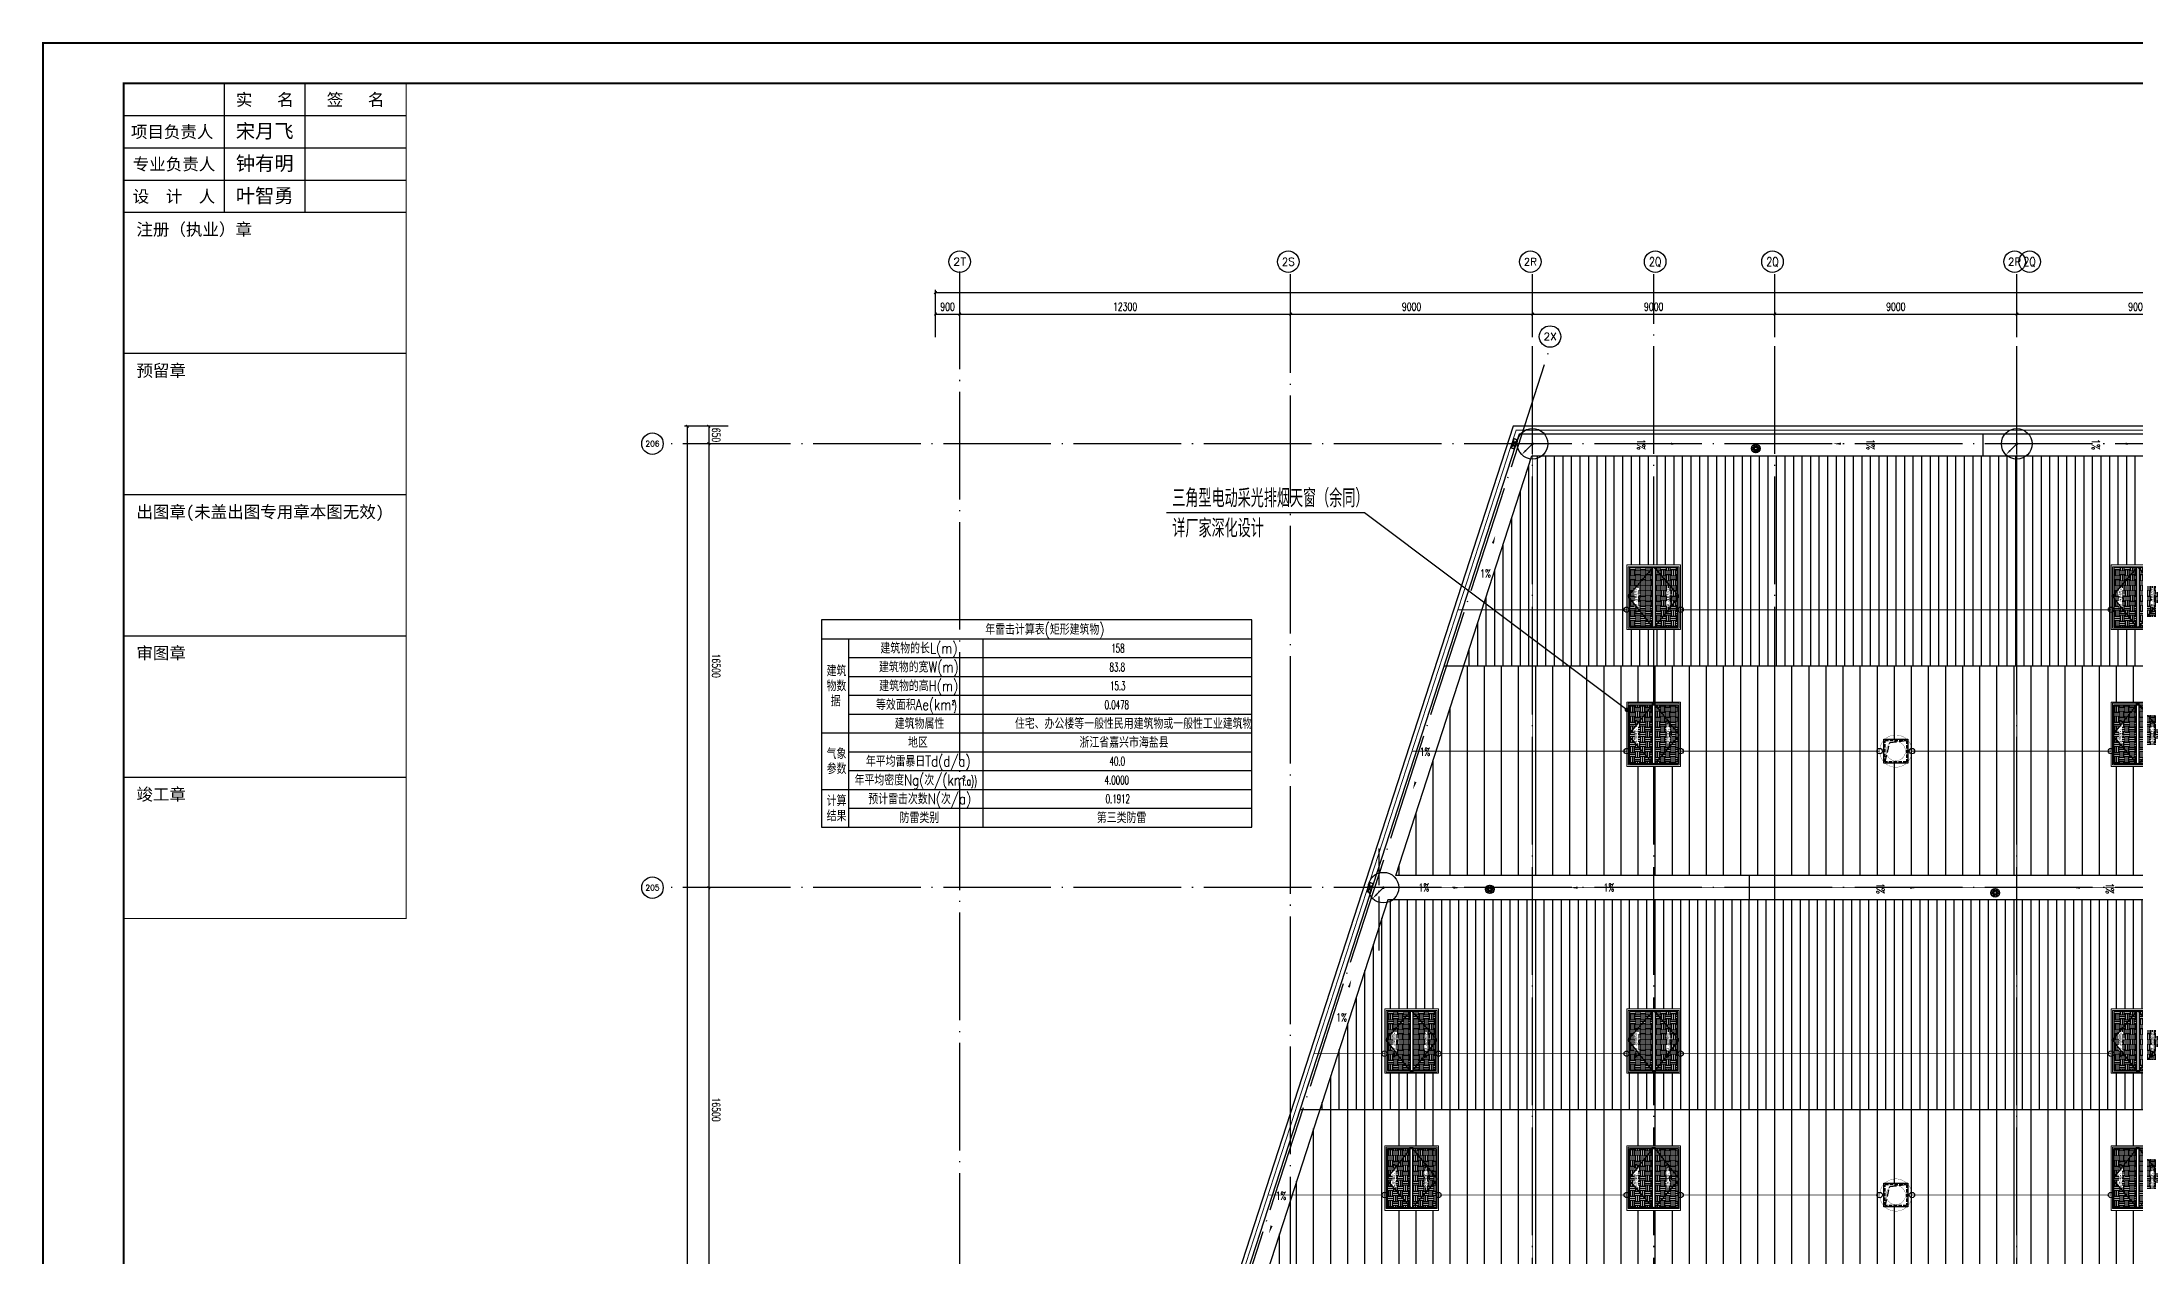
# Model space of a CAD drawing. Extents: x -1396510 to 1250330, y -1892470 to 1623980.
# Drawn here: x -319272 to -241458, y -876546 to -831412 of the extents above; entities that cross this region are included whole.
import ezdxf
from ezdxf.enums import TextEntityAlignment as Align

# ---------------------------------------------------------------- set-up
doc = ezdxf.new("R2010")
doc.units = 0
doc.header["$LTSCALE"] = 1000
doc.header["$MEASUREMENT"] = 0
for name, pattern in [('CENTER2', [1.125, 0.75, -0.125, 0.125, -0.125]), ('DASH', [0.35, 0.25, -0.1]), ('DOTE', [2.42, 2, -0.2, 0.02, -0.2]), ('HIDDEN', [9.525, 6.35, -3.175])]:
    doc.linetypes.add(name, pattern=pattern)
doc.layers.get('Defpoints').update_dxf_attribs({"color": 210})
for name, color, linetype in [('0-cxFrame', 155, 'Continuous'), ('A-AXIS-D', 1, 'Continuous'), ('A-AXIS-DOTE', 14, 'DOTE'), ('A-AXIS-SYMB', 3, 'Continuous'), ('A-DRAIN', 142, 'Continuous'), ('A-HATCH-2', 251, 'Continuous'), ('A-LIN-V', 9, 'Continuous'), ('A-SFCE', 30, 'Continuous'), ('A-WINDOW', 140, 'Continuous'), ('AS-COLN', 6, 'Continuous'), ('AS-结构边线层', 200, 'Continuous'), ('LWIRE', 4, 'Continuous'), ('qianming', 155, 'Continuous'), ('SPACE', 7, 'Continuous'), ('SPACE_HATCH', 8, 'Continuous'), ('TEL_TAB', 7, 'Continuous'), ('WIRE-接地', 4, 'Continuous'), ('WIRE-照明', 1, 'Continuous'), ('WIRE-避雷', 4, 'Continuous'), ('参考线', 8, 'Continuous'), ('外框', 1, 'HIDDEN'), ('暖通', 7, 'Continuous'), ('虹吸溢流', 3, 'Continuous'), ('虹吸雨水斗', 6, 'Continuous'), ('虹吸雨水标注XT', 7, 'Continuous')]:
    doc.layers.add(name, color=color, linetype=linetype)
doc.layers.add('0-cxText', color=131, linetype='Continuous', lineweight=25)
doc.layers.add('成型线', color=3, linetype='Continuous', lineweight=18)
doc.layers.add('A-云线2', color=3, linetype='Continuous', plot=False)
doc.layers.add('A-加建区域', color=47, linetype='Continuous', plot=False)
doc.styles.add('_TCH_AXIS', font='COMPLEX', dxfattribs={"bigfont": 'GBCBIG'})
doc.styles.add('_TCH_DIM', font='SIMPLEX', dxfattribs={"bigfont": 'GBCBIG'})
doc.styles.add('_TCH_DIM_T3', font='SIMPLEX', dxfattribs={"width": 0.705882, "bigfont": 'GBCBIG'})
doc.styles.add('_TCH_SPACE', font='SIMPLEX', dxfattribs={"height": 5, "bigfont": 'GBCBIG'})
doc.styles.add('_TEL_DIM', font='SIMPLEX', dxfattribs={"width": 0.8, "height": 3.5, "bigfont": 'HZTXT'})
doc.styles.add('cx_biaoti', font='')
doc.styles.add('cx_tuming', font='simhei.ttf')
doc.styles.add('cx_tuqian1', font='')
doc.styles.get("Standard").update_dxf_attribs({"font": 'gbenor.shx', "bigfont": 'gbcbig.shx'})
doc.styles.add('图框宋体', font='', dxfattribs={"width": 0.75})
doc.styles.add('黑体', font='simhei.ttf', dxfattribs={"height": 12})
doc.styles.get('cx_biaoti').set_extended_font_data('SimSun')
doc.styles.get('cx_tuqian1').set_extended_font_data('SimSun')
doc.styles.get('图框宋体').set_extended_font_data('SimSun')
doc.dimstyles.new('_TCH_ARCH&&100', dxfattribs={"dimtxt": 297.5, "dimasz": 100, "dimexe": 100, "dimexo": 100, "dimgap": 126.25, "dimtad": 1, "dimdec": 0, "dimzin": 0, "dimdsep": 46, "dimtxsty": '_TCH_DIM_T3', "dimblk": 'ARCHTICK', "dimcen": 0.09, "dimclrt": 7, "dimazin": 2, "dimtfac": 1, "dimtdec": 0, "dimtix": 1, "dimtmove": 2, "dimatfit": 3, "dimfxl": 0, "dimtolj": 1, "dimtzin": 0, "dimarcsym": 0})
pattern_1 = [(90, (-214845.8, -722570), (-635, 0), [])]
pattern_2 = [(0, (0, 0), (187.5, 187.5), [187.5, -187.5]), (0, (0, 70.31), (187.5, 187.5), [187.5, -187.5]), (0, (0, 140.62), (187.5, 187.5), [187.5, -187.5]), (90, (23.44, 164.06), (-187.5, 187.5), [187.5, -187.5]), (90, (93.75, 164.06), (-187.5, 187.5), [187.5, -187.5]), (90, (164.06, 164.06), (-187.5, 187.5), [187.5, -187.5])]

# ---------------------------------------------------------------- blocks, each defined once
blk = doc.blocks.new('_ArchTick')
at = {"color": 0, "linetype": 'ByBlock', "const_width": 0.4}
blk.add_lwpolyline([(-0.5, -0.5), (0.5, 0.5)], dxfattribs=at)
blk = doc.blocks.new('*D570')
at = {"layer": 'A-AXIS-D', "color": 0, "lineweight": -2, "transparency": 16777216}
for p, q in [((-8606, -16500), (-9428, -16500)), ((-9328, -16500), (-9328, -33000)), ((-8606, -33000), (-9428, -33000))]:
    blk.add_line(p, q, dxfattribs=at)
at = {"layer": 'Defpoints', "color": 0, "transparency": 16777216}
for p in [(-8506, -16500), (-9328, -33000), (-8506, -33000)]:
    blk.add_point(p, dxfattribs=at)
at = {"layer": 'A-AXIS-D', "color": 0, "lineweight": -2, "transparency": 16777216, "xscale": 100, "yscale": 100, "zscale": 100}
for p, rotation in [((-9328, -16500), 90), ((-9328, -33000), 270)]:
    blk.add_blockref('_ArchTick', p, dxfattribs=dict(at, rotation=rotation))
at = {"layer": 'A-AXIS-D', "color": 7, "transparency": 16777216, "insert": (-9053, -24750), "char_height": 297.5, "attachment_point": 5, "rotation": 270, "style": '_TCH_DIM_T3'}
blk.add_mtext('\\A1;16500', dxfattribs=at)
blk = doc.blocks.new('*D571')
at = {"layer": 'A-AXIS-D', "color": 0, "lineweight": -2, "transparency": 16777216}
for p, q in [((-8606, 0), (-9428, 0)), ((-9328, 0), (-9328, -16500)), ((-8606, -16500), (-9428, -16500))]:
    blk.add_line(p, q, dxfattribs=at)
at = {"layer": 'Defpoints', "color": 0, "transparency": 16777216}
for p in [(-8506, 0), (-9328, -16500), (-8506, -16500)]:
    blk.add_point(p, dxfattribs=at)
at = {"layer": 'A-AXIS-D', "color": 0, "lineweight": -2, "transparency": 16777216, "xscale": 100, "yscale": 100, "zscale": 100}
for p, rotation in [((-9328, 0), 90), ((-9328, -16500), 270)]:
    blk.add_blockref('_ArchTick', p, dxfattribs=dict(at, rotation=rotation))
at = {"layer": 'A-AXIS-D', "color": 7, "transparency": 16777216, "insert": (-9053, -8250), "char_height": 297.5, "attachment_point": 5, "rotation": 270, "style": '_TCH_DIM_T3'}
blk.add_mtext('\\A1;16500', dxfattribs=at)
blk = doc.blocks.new('*D572')
at = {"layer": 'A-AXIS-D', "color": 0, "lineweight": -2, "transparency": 16777216}
for p, q in [((-8606, 650), (-9428, 650)), ((-8606, 0), (-9428, 0)), ((-9328, 650), (-9328, 0))]:
    blk.add_line(p, q, dxfattribs=at)
at = {"layer": 'Defpoints', "color": 0, "transparency": 16777216}
for p in [(-9328, 0), (-8506, 650), (-8506, 0)]:
    blk.add_point(p, dxfattribs=at)
at = {"layer": 'A-AXIS-D', "color": 0, "lineweight": -2, "transparency": 16777216, "xscale": 100, "yscale": 100, "zscale": 100}
for p, rotation in [((-9328, 650), 90), ((-9328, 0), 270)]:
    blk.add_blockref('_ArchTick', p, dxfattribs=dict(at, rotation=rotation))
at = {"layer": 'A-AXIS-D', "color": 7, "transparency": 16777216, "insert": (-9053, 325), "char_height": 297.5, "attachment_point": 5, "rotation": 270, "style": '_TCH_DIM_T3'}
blk.add_mtext('\\A1;650', dxfattribs=at)
blk = doc.blocks.new('溢流口')
at = {"layer": '虹吸雨水标注XT'}
for p, q in [((-250, 98), (250, -98)), ((250, 98), (-250, -98)), ((250, -98), (250, 98))]:
    blk.add_line(p, q, dxfattribs=at)
blk.add_lwpolyline([(-250, 98), (250, 98), (250, -98), (-250, -98)], close=True, dxfattribs=at)
blk = doc.blocks.new('“奔腾”虹吸雨水斗')
at = {"layer": '虹吸雨水斗', "color": 8, "lineweight": 25}
for p, q in [((946944, 86685), (947028, 86658)), ((947028, 86641), (946944, 86614)), ((947032, 86673), (946946, 86692)), ((946946, 86607), (947032, 86625)), ((946982, 86753), (947040, 86688)), ((947040, 86611), (946982, 86546)), ((947052, 86699), (946987, 86758)), ((946987, 86541), (947052, 86600)), ((947048, 86793), (947066, 86707)), ((947066, 86592), (947048, 86506)), ((947082, 86711), (947055, 86795)), ((947055, 86504), (947082, 86587)), ((947125, 86795), (947098, 86711)), ((947098, 86587), (947125, 86504)), ((947114, 86707), (947132, 86793)), ((947132, 86506), (947114, 86592)), ((947194, 86758), (947128, 86699)), ((947128, 86600), (947194, 86541)), ((947140, 86688), (947199, 86753)), ((947199, 86546), (947140, 86611)), ((947234, 86692), (947148, 86673)), ((947148, 86625), (947234, 86607)), ((947152, 86658), (947236, 86685)), ((947236, 86614), (947152, 86641))]:
    blk.add_line(p, q, dxfattribs=at)
for radius in [150, 47.6]:
    blk.add_circle((947090, 86649), radius, dxfattribs=at)
for centre, start, end in [((947025, 86649), 291.63817, 68.36747), ((947034, 86682), 261.63817, 38.36747), ((947034, 86617), 321.63817, 98.36747), ((947057, 86706), 231.63817, 8.36747), ((947057, 86593), 351.63817, 128.36747), ((947090, 86715), 201.63817, 338.36747), ((947090, 86584), 21.63817, 158.36747), ((947123, 86706), 171.63817, 308.36747), ((947123, 86593), 51.63817, 188.36747), ((947147, 86682), 141.63817, 278.36747), ((947147, 86617), 81.63817, 218.36747), ((947155, 86649), 111.63817, 248.36747)]:
    blk.add_arc(centre, 8.82, start, end, dxfattribs=at)
blk = doc.blocks.new('w4234233')
at = {"layer": 'A-AXIS-SYMB', "color": 8}
for points in [[(355546, 826830, 0, 0, 0), (355546, 825680, 0, 80, 0), (355546, 825980, 0, 0, 0)], [(355546, 818810, 0, 0, 0), (355546, 819960, 0, 80, 0), (355546, 819660, 0, 0, 0)]]:
    blk.add_lwpolyline(points, format="xyseb", dxfattribs=at)
at = {"layer": 'A-AXIS-SYMB', "color": 7, "style": '_TCH_DIM', "width": 0.705882}
for p in [(355376, 826935), (355376, 818407)]:
    blk.add_text('1%%%', height=297.5, dxfattribs=at).set_placement(p)
blk = doc.blocks.new('44')
blk.add_wipeout([(277496, 745320), (279896, 745320), (279896, 747320), (277496, 747320)]).dxf.layer = '参考线'
at = {"layer": 'SPACE_HATCH'}
h = blk.add_hatch(dxfattribs=at)
h.set_pattern_fill('土壤', color=8, scale=50, style=0)
h.set_pattern_definition(pattern_2)
h.paths.add_polyline_path([(277596, 746370), (279796, 746370), (279796, 747220), (277596, 747220)])
h.paths.add_polyline_path([(278352, 746904), (279057, 746904), (279057, 747034), (278352, 747034)])
h.paths.add_polyline_path([(278591, 746811), (278817, 746811), (278817, 746895), (278591, 746895)])
h = blk.add_hatch(dxfattribs=at)
h.set_pattern_fill('土壤', color=8, scale=50, style=0)
h.set_pattern_definition(pattern_2)
h.paths.add_polyline_path([(277596, 746270), (279796, 746270), (279796, 745420), (277596, 745420)])
h.paths.add_polyline_path([(278352, 745724), (279057, 745724), (279057, 745854), (278352, 745854)])
h.paths.add_polyline_path([(278591, 745631), (278817, 745631), (278817, 745715), (278591, 745715)])
at = {"color": 2}
for p, q in [((277566, 746370), (279851, 746370)), ((277566, 746270), (279851, 746270))]:
    blk.add_line(p, q, dxfattribs=at)
at = {"layer": 'A-SFCE'}
blk.add_lwpolyline([(277596, 747220), (279796, 747220), (279796, 745420), (277596, 745420)], close=True, dxfattribs=at)
at = {"layer": '外框', "color": 8}
for points in [[(279851, 746320), (278658, 747270), (277566, 746320)], [(279851, 746320), (278658, 745370), (277566, 746320)]]:
    blk.add_lwpolyline(points, dxfattribs=at)
at = {"layer": '成型线'}
blk.add_line((279896, 745320), (279896, 747320), dxfattribs=at)
blk.add_lwpolyline([(279896, 745320), (277496, 745320), (277496, 747320), (279896, 747320)], dxfattribs=at)
blk.add_lwpolyline([(279851, 745370), (279851, 747270), (277566, 747270), (277566, 745370)], close=True, dxfattribs=at)
at = {"layer": 'SPACE', "color": 8, "style": '_TCH_SPACE'}
for p in [(278365, 746930), (278365, 745750)]:
    blk.add_text('自然排烟窗，有效面积', height=96.5, dxfattribs=at).set_placement(p)
at = {"layer": 'SPACE', "color": 8, "style": '_TCH_SPACE', "width": 0.705882}
for s, height, p in [('1.87m', 59.5, (278600, 746828)), ('2', 29.8, (278792, 746863)), ('1.87m', 59.5, (278600, 745648)), ('2', 29.8, (278792, 745683))]:
    blk.add_text(s, height=height, dxfattribs=at).set_placement(p)
blk = doc.blocks.new('eeee')
at = {"layer": 'A-LIN-V'}
blk.add_blockref('44', (16550, 81000), dxfattribs=at)
at = {"layer": 'A-LIN-V', "xscale": -0.9999999999999998}
blk.add_blockref('44', (579042, 81000), dxfattribs=at)
blk = doc.blocks.new('fengji')
blk.add_wipeout([(-445, 445), (445, 445), (445, -445), (-445, -445)]).dxf.layer = '参考线'
at = {"layer": 'A-HATCH-2', "color": 8, "const_width": 10}
for points in [[(0, -600, -1), (0, 600, -1)], [(0, -600, 1), (0, 600, 1)]]:
    blk.add_lwpolyline(points, format="xyb", dxfattribs=at)
at = {"layer": 'A-HATCH-2', "color": 8, "linetype": 'DASH', "const_width": 10}
for points in [[(0, -358, -1), (0, 358, -1)], [(0, -358, 1), (0, 358, 1)]]:
    blk.add_lwpolyline(points, format="xyb", dxfattribs=at)
at = {"layer": 'AS-COLN', "ltscale": 0.5}
blk.add_lwpolyline([(-445, 445), (445, 445), (445, -445), (-445, -445)], close=True, dxfattribs=at)
at = {"layer": 'AS-COLN', "linetype": 'DASH', "ltscale": 0.5}
blk.add_lwpolyline([(-395, 395), (395, 395), (395, -395), (-395, -395)], close=True, dxfattribs=at)
at = {"layer": 'AS-结构边线层', "color": 8, "linetype": 'DASH'}
blk.add_lwpolyline([(395, 395), (225, -315), (-395, -395)], dxfattribs=at)
blk = doc.blocks.new('*D5879')
at = {"layer": 'A-AXIS-D', "color": 0, "lineweight": -2, "transparency": 16777216}
for p, q in [((-900, 3960), (-900, 4920)), ((-900, 4820), (0, 4820)), ((0, 3960), (0, 4920))]:
    blk.add_line(p, q, dxfattribs=at)
at = {"layer": 'Defpoints', "color": 0, "transparency": 16777216}
for p in [(0, 4820), (-900, 3860), (0, 3860)]:
    blk.add_point(p, dxfattribs=at)
at = {"layer": 'A-AXIS-D', "color": 0, "lineweight": -2, "transparency": 16777216, "xscale": 100, "yscale": 100, "zscale": 100, "rotation": 180}
blk.add_blockref('_ArchTick', (-900, 4820), dxfattribs=at)
at = {"layer": 'A-AXIS-D', "color": 0, "lineweight": -2, "transparency": 16777216, "xscale": 100, "yscale": 100, "zscale": 100}
blk.add_blockref('_ArchTick', (0, 4820), dxfattribs=at)
at = {"layer": 'A-AXIS-D', "color": 7, "transparency": 16777216, "insert": (-450, 5095), "char_height": 297.5, "attachment_point": 5, "style": '_TCH_DIM_T3'}
blk.add_mtext('\\A1;900', dxfattribs=at)
blk = doc.blocks.new('*D5880')
at = {"layer": 'A-AXIS-D', "color": 0, "lineweight": -2, "transparency": 16777216}
for p, q in [((0, 3960), (0, 4920)), ((0, 4820), (12300, 4820)), ((12300, 3960), (12300, 4920))]:
    blk.add_line(p, q, dxfattribs=at)
at = {"layer": 'Defpoints', "color": 0, "transparency": 16777216}
for p in [(12300, 4820), (0, 3860), (12300, 3860)]:
    blk.add_point(p, dxfattribs=at)
at = {"layer": 'A-AXIS-D', "color": 0, "lineweight": -2, "transparency": 16777216, "xscale": 100, "yscale": 100, "zscale": 100, "rotation": 180}
blk.add_blockref('_ArchTick', (0, 4820), dxfattribs=at)
at = {"layer": 'A-AXIS-D', "color": 0, "lineweight": -2, "transparency": 16777216, "xscale": 100, "yscale": 100, "zscale": 100}
blk.add_blockref('_ArchTick', (12300, 4820), dxfattribs=at)
at = {"layer": 'A-AXIS-D', "color": 7, "transparency": 16777216, "insert": (6150, 5095), "char_height": 297.5, "attachment_point": 5, "style": '_TCH_DIM_T3'}
blk.add_mtext('\\A1;12300', dxfattribs=at)
blk = doc.blocks.new('*D5881')
at = {"layer": 'A-AXIS-D', "color": 0, "lineweight": -2, "transparency": 16777216}
for p, q in [((12300, 3960), (12300, 4920)), ((12300, 4820), (21300, 4820)), ((21300, 3960), (21300, 4920))]:
    blk.add_line(p, q, dxfattribs=at)
at = {"layer": 'Defpoints', "color": 0, "transparency": 16777216}
for p in [(21300, 4820), (12300, 3860), (21300, 3860)]:
    blk.add_point(p, dxfattribs=at)
at = {"layer": 'A-AXIS-D', "color": 0, "lineweight": -2, "transparency": 16777216, "xscale": 100, "yscale": 100, "zscale": 100, "rotation": 180}
blk.add_blockref('_ArchTick', (12300, 4820), dxfattribs=at)
at = {"layer": 'A-AXIS-D', "color": 0, "lineweight": -2, "transparency": 16777216, "xscale": 100, "yscale": 100, "zscale": 100}
blk.add_blockref('_ArchTick', (21300, 4820), dxfattribs=at)
at = {"layer": 'A-AXIS-D', "color": 7, "transparency": 16777216, "insert": (16800, 5095), "char_height": 297.5, "attachment_point": 5, "style": '_TCH_DIM_T3'}
blk.add_mtext('\\A1;9000', dxfattribs=at)
blk = doc.blocks.new('*D5882')
at = {"layer": 'A-AXIS-D', "color": 0, "lineweight": -2, "transparency": 16777216}
for p, q in [((21300, 3960), (21300, 4920)), ((21300, 4820), (30300, 4820)), ((30300, 3960), (30300, 4920))]:
    blk.add_line(p, q, dxfattribs=at)
at = {"layer": 'Defpoints', "color": 0, "transparency": 16777216}
for p in [(30300, 4820), (21300, 3860), (30300, 3860)]:
    blk.add_point(p, dxfattribs=at)
at = {"layer": 'A-AXIS-D', "color": 0, "lineweight": -2, "transparency": 16777216, "xscale": 100, "yscale": 100, "zscale": 100, "rotation": 180}
blk.add_blockref('_ArchTick', (21300, 4820), dxfattribs=at)
at = {"layer": 'A-AXIS-D', "color": 0, "lineweight": -2, "transparency": 16777216, "xscale": 100, "yscale": 100, "zscale": 100}
blk.add_blockref('_ArchTick', (30300, 4820), dxfattribs=at)
at = {"layer": 'A-AXIS-D', "color": 7, "transparency": 16777216, "insert": (25800, 5095), "char_height": 297.5, "attachment_point": 5, "style": '_TCH_DIM_T3'}
blk.add_mtext('\\A1;9000', dxfattribs=at)
blk = doc.blocks.new('*D5883')
at = {"layer": 'A-AXIS-D', "color": 0, "lineweight": -2, "transparency": 16777216}
for p, q in [((30300, 3960), (30300, 4920)), ((30300, 4820), (39300, 4820)), ((39300, 3960), (39300, 4920))]:
    blk.add_line(p, q, dxfattribs=at)
at = {"layer": 'Defpoints', "color": 0, "transparency": 16777216}
for p in [(39300, 4820), (30300, 3860), (39300, 3860)]:
    blk.add_point(p, dxfattribs=at)
at = {"layer": 'A-AXIS-D', "color": 0, "lineweight": -2, "transparency": 16777216, "xscale": 100, "yscale": 100, "zscale": 100, "rotation": 180}
blk.add_blockref('_ArchTick', (30300, 4820), dxfattribs=at)
at = {"layer": 'A-AXIS-D', "color": 0, "lineweight": -2, "transparency": 16777216, "xscale": 100, "yscale": 100, "zscale": 100}
blk.add_blockref('_ArchTick', (39300, 4820), dxfattribs=at)
at = {"layer": 'A-AXIS-D', "color": 7, "transparency": 16777216, "insert": (34800, 5095), "char_height": 297.5, "attachment_point": 5, "style": '_TCH_DIM_T3'}
blk.add_mtext('\\A1;9000', dxfattribs=at)
blk = doc.blocks.new('*D5884')
at = {"layer": 'A-AXIS-D', "color": 0, "lineweight": -2, "transparency": 16777216}
for p, q in [((39300, 3960), (39300, 4920)), ((39300, 4820), (48300, 4820)), ((48300, 3960), (48300, 4920))]:
    blk.add_line(p, q, dxfattribs=at)
at = {"layer": 'Defpoints', "color": 0, "transparency": 16777216}
for p in [(48300, 4820), (39300, 3860), (48300, 3860)]:
    blk.add_point(p, dxfattribs=at)
at = {"layer": 'A-AXIS-D', "color": 0, "lineweight": -2, "transparency": 16777216, "xscale": 100, "yscale": 100, "zscale": 100, "rotation": 180}
blk.add_blockref('_ArchTick', (39300, 4820), dxfattribs=at)
at = {"layer": 'A-AXIS-D', "color": 0, "lineweight": -2, "transparency": 16777216, "xscale": 100, "yscale": 100, "zscale": 100}
blk.add_blockref('_ArchTick', (48300, 4820), dxfattribs=at)
at = {"layer": 'A-AXIS-D', "color": 7, "transparency": 16777216, "insert": (43800, 5095), "char_height": 297.5, "attachment_point": 5, "style": '_TCH_DIM_T3'}
blk.add_mtext('\\A1;9000', dxfattribs=at)
blk = doc.blocks.new('*D5898')
at = {"layer": 'A-AXIS-D', "color": 0, "lineweight": -2, "transparency": 16777216}
for p, q in [((-900, 4060), (-900, 5720)), ((-900, 5620), (157100, 5620)), ((157100, 4060), (157100, 5720))]:
    blk.add_line(p, q, dxfattribs=at)
at = {"layer": 'Defpoints', "color": 0, "transparency": 16777216}
for p in [(157100, 5620), (-900, 3960), (157100, 3960)]:
    blk.add_point(p, dxfattribs=at)
at = {"layer": 'A-AXIS-D', "color": 0, "lineweight": -2, "transparency": 16777216, "xscale": 100, "yscale": 100, "zscale": 100, "rotation": 180}
blk.add_blockref('_ArchTick', (-900, 5620), dxfattribs=at)
at = {"layer": 'A-AXIS-D', "color": 0, "lineweight": -2, "transparency": 16777216, "xscale": 100, "yscale": 100, "zscale": 100}
blk.add_blockref('_ArchTick', (157100, 5620), dxfattribs=at)
at = {"layer": 'A-AXIS-D', "color": 7, "transparency": 16777216, "insert": (78100, 5895), "char_height": 297.5, "attachment_point": 5, "style": '_TCH_DIM_T3'}
blk.add_mtext('\\A1;158000', dxfattribs=at)
blk = doc.blocks.new('*D5900')
at = {"layer": 'A-AXIS-D', "color": 0, "lineweight": -2, "transparency": 16777216}
for p, q in [((-8706, 650), (-10228, 650)), ((-10128, 650), (-10128, -83150)), ((-8706, -83150), (-10228, -83150))]:
    blk.add_line(p, q, dxfattribs=at)
at = {"layer": 'Defpoints', "color": 0, "transparency": 16777216}
for p in [(-8606, 650), (-10128, -83150), (-8606, -83150)]:
    blk.add_point(p, dxfattribs=at)
at = {"layer": 'A-AXIS-D', "color": 0, "lineweight": -2, "transparency": 16777216, "xscale": 100, "yscale": 100, "zscale": 100}
for p, rotation in [((-10128, 650), 90), ((-10128, -83150), 270)]:
    blk.add_blockref('_ArchTick', p, dxfattribs=dict(at, rotation=rotation))
at = {"layer": 'A-AXIS-D', "color": 7, "transparency": 16777216, "insert": (-9853, -41250), "char_height": 297.5, "attachment_point": 5, "rotation": 270, "style": '_TCH_DIM_T3'}
blk.add_mtext('\\A1;83800', dxfattribs=at)
blk = doc.blocks.new('$TelecSys$00000080')
for p, q in [((-0.7, -0.7), (0, 0)), ((0.1, 0.1), (0.1, 0.1)), ((-0.1, -0.1), (-0.1, -0.1))]:
    blk.add_line(p, q)
at = {"const_width": 0.142}
blk.add_lwpolyline([(0.07, 0, 1), (-0.07, 0, 1)], format="xyb", close=True, dxfattribs=at)
blk.add_solid([(-0.63, -0.77), (-0.77, -0.63), (-1.15, -1.15)])
at = {"width": 0.8, "flags": 9}
blk.add_attdef('A', (0, 0), '', height=0.00002, rotation=180, dxfattribs=at)
blk = doc.blocks.new('zjcx_lan_xinxi(Dragon)')
for p, q in [((7000, -3200), (0, -3200)), ((7000, -6700), (0, -6700)), ((7000, -10200), (0, -10200)), ((7000, -13700), (0, -13700)), ((7000, -17200), (0, -17200))]:
    blk.add_line(p, q)
at = {"const_width": 25}
blk.add_lwpolyline([(0, -20700), (7000, -20700), (7000, 0), (0, 0)], close=True, dxfattribs=at)
for points in [[(2500, -3200), (2500, 0)], [(4500, -3200), (4500, 0)], [(0, -800), (7000, -800)], [(0, -1600), (7000, -1600)], [(0, -2400), (7000, -2400)]]:
    blk.add_lwpolyline(points)
for points in [[(7000, -3200), (7000, 0)], [(0, -3200), (7000, -3200)], [(0, -20700), (7000, -20700), (7000, -3200)], [(0, -20700), (7000, -20700)]]:
    blk.add_lwpolyline(points, dxfattribs=at)
at = {"style": '图框宋体'}
for s, p in [('实   名', (3500, -400)), ('签   名', (5750, -400)), ('项目负责人', (1204, -1200)), ('专业负责人', (1250, -2000)), ('设  计  人', (1250, -2800))]:
    blk.add_text(s, height=300, dxfattribs=at).set_placement(p, align=Align.MIDDLE)
for s, p in [('注册（执业）章', (318, -3771)), ('预留章', (318, -7271)), ('出图章(未盖出图专用章本图无效)', (318, -10771)), ('审图章', (318, -14271)), ('竣工章', (318, -17771))]:
    blk.add_text(s, height=300, dxfattribs=at).set_placement(p)
blk = doc.blocks.new('T-信息(Dragon)')
at = {"layer": '0-cxFrame'}
blk.add_blockref('zjcx_lan_xinxi(Dragon)', (0, 0), dxfattribs=at)
at = {"layer": 'qianming', "color": 3, "style": 'cx_biaoti'}
for s, p in [('宋月飞', (3497, -1185)), ('钟有明', (3497, -1985)), ('叶智勇', (3497, -2785))]:
    blk.add_text(s, height=350, dxfattribs=at).set_placement(p, align=Align.MIDDLE_CENTER)
blk = doc.blocks.new('TK22.A0+1 L(Dragon)')
at = {"layer": '0-cxFrame', "color": 7, "const_width": 0.5}
blk.add_lwpolyline([(0, 0), (-1485, 0), (-1485, 841), (0, 841)], close=True, dxfattribs=at)
at = {"layer": '0-cxFrame', "const_width": 0.5}
blk.add_lwpolyline([(-80, 10), (-1465, 10), (-1465, 831), (-80, 831)], close=True, dxfattribs=at)
at = {"layer": '0-cxFrame', "xscale": 0.01, "yscale": 0.01, "zscale": 0.01}
blk.add_blockref('T-信息(Dragon)', (-1465, 831), dxfattribs=at)
at = {"style": '黑体', "flags": 4}
blk.add_attdef('图幅', text='', height=3.3, dxfattribs=at).set_placement((-40, 3), align=Align.RIGHT)
at = {"layer": '0-cxText', "flags": 4}
for tag, height, style, p in [('建设单位', 3.5, 'cx_tuming', (-45, 240)), ('项目名称', 3.5, 'cx_tuming', (-45, 210)), ('子项名称', 3.5, 'cx_tuming', (-45, 180)), ('工程编号', 3.3, 'cx_tuqian1', (-35, 165)), ('图名1', 3.5, 'cx_tuming', (-45, 87)), ('图名2', 3.5, 'cx_tuming', (-45, 79)), ('图名3', 3.5, 'cx_tuming', (-45, 71)), ('出图日期', 3.3, 'cx_tuqian1', (-39, 60)), ('专业', 3.3, 'cx_tuqian1', (-55, 52)), ('图号', 3.3, 'cx_tuqian1', (-55, 44)), ('版次', 3.3, 'cx_tuqian1', (-20, 44))]:
    blk.add_attdef(tag, text='', height=height, dxfattribs=dict(at, style=style)).set_placement(p, align=Align.MIDDLE)
at = {"layer": 'Defpoints', "color": 6, "flags": 4}
for tag, height, style, p in [('tufu', 3.3, '黑体', (-12, 12)), ('dwfname', 4, 'cx_tuqian1', (-80, 3))]:
    blk.add_attdef(tag, text='', height=height, dxfattribs=dict(at, style=style)).set_placement(p, align=Align.RIGHT)
blk = doc.blocks.new('$TelecSys$00000010')
blk.add_circle((0, 0, 0), 1)
blk = doc.blocks.new('世赫2#厂房屋顶0821')
at = {"layer": 'A-HATCH-2'}
h = blk.add_hatch(dxfattribs=at)
h.set_pattern_fill('ANSI31', color=256, scale=200, angle=45)
h.set_pattern_definition([(90, (-209065.9, -602329.54), (-317.5, 2e-14), [])])
h.paths.add_polyline_path([(19034.2, -8250), (151569.9, -8250), (156800, -8250), (156800, -450), (21269.6, -450), (18739.4, -8250), (22714.2, -8250)])
h = blk.add_hatch(dxfattribs=at)
h.set_pattern_fill('ANSI31', color=256, scale=400, angle=45)
h.set_pattern_definition(pattern_1)
h.paths.add_polyline_path([(19034.2, -8250), (151569.9, -8250), (156800, -8250), (156800, -16050), (16209.2, -16050), (18739.4, -8250), (22714.2, -8250)])
h = blk.add_hatch(dxfattribs=at)
h.set_pattern_fill('ANSI31', color=256, scale=200, angle=45)
h.set_pattern_definition([(90, (-214845.8, -722570), (-317.5, 0), [])])
h.paths.add_polyline_path([(19034.2, -24750), (151569.9, -24750), (156800, -24750), (156800, -16950), (15917.2, -16950), (13387, -24750), (22714.2, -24750)])
h = blk.add_hatch(dxfattribs=at)
h.set_pattern_fill('ANSI31', color=256, scale=400, angle=45)
h.set_pattern_definition(pattern_1)
h.paths.add_polyline_path([(19034.2, -24750), (151569.9, -24750), (156800, -24750), (156800, -32550), (10856.8, -32550), (13387, -24750), (22714.2, -24750)])
at = {"layer": 'A-AXIS-D'}
for centre in [(0, 6766.1), (12215.1, 6766.1), (21215.1, 6766.1), (25855.1, 6766.1), (30215.1, 6766.1), (39215.1, 6766.1), (39775.1, 6766.1), (21947.6, 3984), (-11421.2, 1.1), (-11421.2, -16498.9)]:
    blk.add_circle(centre, 400, dxfattribs=at)
at = {"layer": 'A-AXIS-DOTE', "color": 8, "ltscale": 2}
for p, q in [((0, -89188.9), (0, 6400)), ((12300, -89330), (12300, 6300)), ((21300, -87498.9), (21300, 6300)), ((25800, -87498.9), (25800, 6300)), ((30300, -87498.9), (30300, 6300)), ((39300, -87498.9), (39300, 6300)), ((163114.2, 0), (-11095.8, 0)), ((163114.2, -16500), (-11095.8, -16500))]:
    blk.add_line(p, q, dxfattribs=at)
at = {"layer": 'A-AXIS-DOTE', "color": 8}
blk.add_line((15600, -18830), (15600, -15040), dxfattribs=at)
at = {"layer": 'A-AXIS-DOTE', "color": 8, "ltscale": 2}
blk.add_lwpolyline([(-1898.6, -69910.4), (21947.6, 3584)], dxfattribs=at)
at = {"layer": 'A-AXIS-SYMB', "color": 8}
blk.add_line((15054.2, -2570), (7694.2, -2570), dxfattribs=at)
for points in [[(19548.5, -4575, 0, 0, 0), (19911.6, -3416, 0, 80, 0), (19821.9, -3702.3, 0, 0, 0)], [(17236.7, -11700, 0, 0, 0), (16850.2, -12851.4, 0, 80, 0), (16945.6, -12567, 0, 0, 0)], [(17499.2, -16500, 0, 0, 0), (18649.2, -16500, 0, 80, 0), (18349.2, -16500, 0, 0, 0)], [(23828.7, -16500, 0, 0, 0), (22678.7, -16500, 0, 80, 0), (22978.7, -16500, 0, 0, 0)], [(14196.2, -21075, 0, 0, 0), (14559.2, -19916, 0, 80, 0), (14469.6, -20202.3, 0, 0, 0)], [(11884.4, -28200, 0, 0, 0), (11497.8, -29351.4, 0, 80, 0), (11593.3, -29067, 0, 0, 0)]]:
    blk.add_lwpolyline(points, format="xyseb", dxfattribs=at)
at = {"layer": 'A-DRAIN'}
for p, q in [((38051.1, -450), (38051.1, 350)), ((29342.9, -16050), (29342.9, -16950))]:
    blk.add_line(p, q, dxfattribs=at)
at = {"layer": 'A-LIN-V'}
for points in [[(156800, -16050), (16209.2, -16050), (21269.6, -450), (156800, -450)], [(156800, -16950), (15917.2, -16950), (10856.8, -32550)]]:
    blk.add_lwpolyline(points, dxfattribs=at)
at = {"layer": 'A-SFCE'}
for points in [[(-300, -68000), (-900, -68000), (-900, -83150), (157100, -83150), (157100, -83150), (157100, 650), (20575.1, 650), (-900, -65552.5), (-900, -66500)], [(-600, -68300), (-600, -82850), (156800, -82850), (156800, 350), (20793.2, 350), (-600, -65600), (-600, -66200)], [(18003.5, -8250), (156800, -8250)], [(12649.1, -24750), (156800, -24750)]]:
    blk.add_lwpolyline(points, dxfattribs=at)
at = {"layer": 'A-加建区域', "color": 8, "rotation": 270}
for p in [(-793220, 355545.8), (-776320, 355545.8), (-784327.1, 339045.8)]:
    blk.add_blockref('w4234233', p, dxfattribs=at)
at = {"layer": '虹吸溢流', "ltscale": 200, "zscale": 0.70754716981}
for p, xscale, yscale, rotation in [((20610.6, 0), -0.7075471698100007, 0.7075471698100007, 252.7177529666551), ((15258.3, -16500), -0.7075471698100001, 0.70754716981, 251.9335370005451)]:
    blk.add_blockref('溢流口', p, dxfattribs=dict(at, xscale=xscale, yscale=yscale, rotation=rotation))
at = {"layer": '虹吸雨水斗', "xscale": 1.061320754715, "yscale": 1.061320754715, "zscale": 1.061320754715}
for p in [(-975566.3, -92143), (-985457.6, -108524.1), (-966673.4, -108651.1)]:
    blk.add_blockref('“奔腾”虹吸雨水斗', p, dxfattribs=at)
at = {"layer": 'A-AXIS-D', "color": 7, "style": '_TCH_AXIS'}
for s, height, p, p2 in [('2T', 288.12, (-240.1, 6622.1), (240.1, 6622.1)), ('2S', 294.28, (11976.9, 6619), (12453.3, 6619)), ('2R', 270.86, (20970, 6630.7), (21460.2, 6630.7)), ('2P', 276.42, (38971.6, 6627.9), (39458.6, 6627.9)), ('2X', 270.86, (21702.5, 3848.6), (22192.7, 3848.6)), ('206', 202.97, (-11682.2, -100.4), (-11160.2, -100.4)), ('205', 202.97, (-11682.2, -16600.4), (-11160.2, -16600.4))]:
    blk.add_text(s, height=height, dxfattribs=at).set_placement(p, p2, align=Align.FIT)
at = {"layer": 'A-AXIS-D', "color": 7, "style": '_TCH_AXIS', "width": 0.807692}
for p, p2 in [((25628.1, 6602.2), (26082.1, 6602.2)), ((29988.1, 6602.2), (30442.1, 6602.2)), ((39548.1, 6602.2), (40002.1, 6602.2))]:
    blk.add_text('2Q', height=327.87, dxfattribs=at).set_placement(p, p2, align=Align.FIT)
at = {"layer": 'A-AXIS-SYMB', "color": 7, "style": '_TCH_DIM'}
for s, height, p in [('三角型电动采光排烟天窗（余同）', 675.177, (7904.2, -2360)), ('详厂家深化设计', 675.18, (7904.2, -3480))]:
    blk.add_text(s, height=height, dxfattribs=at).set_placement(p)
at = {"layer": 'A-AXIS-SYMB', "color": 7, "style": '_TCH_DIM', "width": 0.705882}
for p in [(19347.1, -4972.7), (17100.1, -11600.4), (17054.2, -16648.8), (23933.7, -16648.8), (13994.8, -21472.7), (11747.8, -28100.4)]:
    blk.add_text('1%%%', height=297.5, dxfattribs=at).set_placement(p)
at = {"layer": 'A-AXIS-D'}
for base, p1, p2, picture, middle in [((157100, 5620), (-900, 3960), (157100, 3960), '*D5898', (78100, 5895)), ((0, 4820), (-900, 3860), (0, 3860), '*D5879', (-450, 5095)), ((12300, 4820), (0, 3860), (12300, 3860), '*D5880', (6150, 5095)), ((21300, 4820), (12300, 3860), (21300, 3860), '*D5881', (16800, 5095)), ((30300, 4820), (21300, 3860), (30300, 3860), '*D5882', (25800, 5095)), ((39300, 4820), (30300, 3860), (39300, 3860), '*D5883', (34800, 5095)), ((48300, 4820), (39300, 3860), (48300, 3860), '*D5884', (43800, 5095))]:
    dim = blk.add_linear_dim(base=base, p1=p1, p2=p2, angle=0, dimstyle='_TCH_ARCH&&100', dxfattribs=at)
    dim.commit()
    dim.dimension.update_dxf_attribs({"geometry": picture, "text_midpoint": middle, "dimtype": 161})
dim = blk.add_linear_dim(base=(-10128.4, -83150), p1=(-8606.2, 650), p2=(-8606.2, -83150), angle=270, dimstyle='_TCH_ARCH&&100', dxfattribs=at)
dim.commit()
dim.dimension.update_dxf_attribs({"geometry": '*D5900', "text_midpoint": (-9853.4, -41250), "dimtype": 161, "text_rotation": 270})
for base, p1, p2, picture, middle in [((-9328.4, 0), (-8506.2, 650), (-8506.2, 0), '*D572', (-9053.4, 325)), ((-9328.4, -16500), (-8506.2, 0), (-8506.2, -16500), '*D571', (-9053.4, -8250)), ((-9328.4, -33000), (-8506.2, -16500), (-8506.2, -33000), '*D570', (-9053.4, -24750))]:
    dim = blk.add_linear_dim(base=base, p1=p1, p2=p2, angle=270, dimstyle='_TCH_ARCH&&100', override={"dimgap": 0}, dxfattribs=at)
    dim.commit()
    dim.dimension.update_dxf_attribs({"geometry": picture, "text_midpoint": middle, "dimtype": 129, "text_rotation": 270})
at = {"layer": 'A-WINDOW', "rotation": 90}
for p in [(853120.1, -306045.8), (871120.1, -306045.8), (844120.1, -322545.8), (853120.1, -322545.8), (871120.1, -322545.8)]:
    blk.add_blockref('eeee', p, dxfattribs=at)
at = {"layer": '暖通', "rotation": 180}
for p in [(34800, -11425), (34800, -27925)]:
    blk.add_blockref('fengji', p, dxfattribs=at)
at = {"layer": 'A-AXIS-SYMB', "color": 8}
blk.add_line((24800.1, -9890), (15054.2, -2570), dxfattribs=at)
at = {"layer": 'A-AXIS-SYMB', "color": 8, "const_width": 80}
blk.add_lwpolyline([(24832.1, -9914, 1), (24768.1, -9866, 1)], format="xyb", close=True, dxfattribs=at)

msp = doc.modelspace()

# ---------------------------------------------------------------- block references
at = {"layer": 'A-云线2'}
msp.add_blockref('世赫2#厂房屋顶0821', (-285154.2, -846350), dxfattribs=at)

# ---------------------------------------------------------------- next in the draw order: linework, layer by layer
at = {"layer": 'TEL_TAB'}
msp.add_lwpolyline([(-290290, -860600), (-274290, -860600), (-274290, -852900), (-290290, -852900)], close=True, dxfattribs=at)
for points in [[(-290290, -853600), (-274290, -853600)], [(-289290, -853600), (-289290, -860600)], [(-284290, -853600), (-284290, -860600)], [(-289290, -854300), (-274290, -854300)], [(-289290, -855000), (-274290, -855000)], [(-289290, -855700), (-274290, -855700)], [(-289290, -856400), (-274290, -856400)], [(-290290, -857100), (-274290, -857100)], [(-289290, -857800), (-274290, -857800)], [(-289290, -858500), (-274290, -858500)], [(-290290, -859200), (-274290, -859200)], [(-289290, -859900), (-274290, -859900)]]:
    msp.add_lwpolyline(points, dxfattribs=at)
at = {"layer": 'WIRE-接地', "linetype": 'CENTER2', "const_width": 35}
for points in [[(-263854.2, -845850), (-263854.2, -929350)], [(-245854.2, -845850), (-245854.2, -929350)], [(-269984.6, -862850), (-128204.2, -862850)]]:
    msp.add_lwpolyline(points, dxfattribs=at)
at = {"layer": 'WIRE-接地', "linetype": 'CENTER2', "const_width": 35, "elevation": 0}
for points in [[(-266633.7, -852520.1), (-260354.1, -852520.1)], [(-258354.1, -852519.9), (-242353.9, -852520.1)], [(-268338.4, -857775.1), (-260354.1, -857775.1)], [(-250954.4, -857775), (-258354.3, -857775.1)], [(-249754, -857775), (-242353.9, -857775.1)], [(-271986.1, -869020.1), (-269354.1, -869020.1)], [(-267354.1, -869020.1), (-260354.1, -869020.1)], [(-258354.1, -869019.9), (-242353.9, -869020.1)], [(-273690.7, -874275.1), (-269354.1, -874275.1)], [(-267354.1, -874275.1), (-260354.1, -874275.1)], [(-250954.4, -874275), (-258354.3, -874275.1)], [(-249754, -874275), (-242353.9, -874275.1)]]:
    msp.add_lwpolyline(points, dxfattribs=at)
at = {"layer": 'WIRE-照明', "color": 6, "linetype": 'Continuous'}
for centre in [(-263858.2, -846350), (-245858.2, -846354), (-269400.2, -862850)]:
    msp.add_circle(centre, 569.2, dxfattribs=at)
at = {"layer": 'WIRE-避雷', "linetype": 'Continuous', "const_width": 35}
msp.add_lwpolyline([(-128204.2, -929350), (-285904.2, -929350), (-285904.2, -914500), (-285604.2, -914500), (-285604.2, -912700), (-285904.2, -912700), (-285904.2, -911926.3), (-264470.1, -845850), (-128204.2, -845850), (-128204.2, -929350)], dxfattribs=at)

# ---------------------------------------------------------------- next in the draw order: block references
at = {"layer": '0-cxFrame', "xscale": 150, "yscale": 150, "zscale": 150}
msp.add_blockref('TK22.A0+1 L(Dragon)', (-96485, -957600), dxfattribs=at)
at = {"layer": 'LWIRE'}
for name, p, xscale, yscale, zscale in [('$TelecSys$00000080', (-263858.2, -846350), 350, 350, 350), ('$TelecSys$00000080', (-245854.2, -846350), 350, 350, 350), ('$TelecSys$00000010', (-260354.1, -852520.1, 0), 100, 100, 100), ('$TelecSys$00000010', (-258354.1, -852520.1, 0), 100, 100, 100), ('$TelecSys$00000010', (-242354.1, -852520.1, 0), 100, 100, 100), ('$TelecSys$00000010', (-260354.1, -857775.1, 0), 100, 100, 100), ('$TelecSys$00000010', (-258354.1, -857775.1, 0), 100, 100, 100), ('$TelecSys$00000010', (-250954.4, -857775), 100, 100, 100), ('$TelecSys$00000010', (-249754, -857775), 100, 100, 100), ('$TelecSys$00000010', (-242354.1, -857775.1, 0), 100, 100, 100), ('$TelecSys$00000080', (-269400.2, -862850), 350, 350, 350), ('$TelecSys$00000010', (-269354.1, -869020.1, 0), 100, 100, 100), ('$TelecSys$00000010', (-267354.1, -869020.1, 0), 100, 100, 100), ('$TelecSys$00000010', (-260354.1, -869020.1, 0), 100, 100, 100), ('$TelecSys$00000010', (-258354.1, -869020.1, 0), 100, 100, 100), ('$TelecSys$00000010', (-242354.1, -869020.1, 0), 100, 100, 100), ('$TelecSys$00000010', (-269354.1, -874275.1, 0), 100, 100, 100), ('$TelecSys$00000010', (-267354.1, -874275.1, 0), 100, 100, 100), ('$TelecSys$00000010', (-260354.1, -874275.1, 0), 100, 100, 100), ('$TelecSys$00000010', (-258354.1, -874275.1, 0), 100, 100, 100), ('$TelecSys$00000010', (-250954.4, -874275), 100, 100, 100), ('$TelecSys$00000010', (-249754, -874275), 100, 100, 100), ('$TelecSys$00000010', (-242354.1, -874275.1, 0), 100, 100, 100)]:
    msp.add_blockref(name, p, dxfattribs=dict(at, xscale=xscale, yscale=yscale, zscale=zscale))

# ---------------------------------------------------------------- next in the draw order: texts
at = {"layer": 'TEL_TAB', "style": '_TEL_DIM'}
for s, height, width, p in [('年雷击计算表(矩形建筑物)', 400, 0.8, (-284202.4, -853450)), ('建筑物的宽W(m)', 400, 0.8, (-288155.1, -854850)), ('建筑物的长L(m)', 400, 0.8, (-288101.8, -854150)), ('158', 320, 0.6, (-279518.6, -854110)), ('物数', 400, 0.8, (-290101.4, -855550)), ('建筑', 400, 0.8, (-290101.4, -854990)), ('建筑物的高H(m)', 400, 0.8, (-288146.2, -855550)), ('83.8', 320, 0.6, (-279582.6, -854810)), ('据', 400, 0.8, (-289945.7, -856110)), ('等效面积Ae(km', 400, 0.8, (-288263.5, -856250)), ('2', 160, 0.6, (-285444.5, -856050)), (')', 320, 0.6, (-285380.5, -856250)), ('0.0478', 320, 0.6, (-279765.4, -856210)), ('15.3', 320, 0.6, (-279564.3, -855510)), ('建筑物属性', 400, 0.8, (-287567.3, -856950)), ('住宅、办公楼等一般性民用建筑物或一般性工业建筑物', 400, 0.8, (-283102.3, -856950)), ('地区', 400, 0.8, (-287072.2, -857650)), ('浙江省嘉兴市海盐县', 400, 0.8, (-280699.8, -857650)), ('气象', 400, 0.8, (-290099.3, -858070)), ('参数', 400, 0.8, (-290099.3, -858630)), ('年平均雷暴日Td(d/a)', 400, 0.8, (-288641.5, -858350)), ('40.0', 320, 0.6, (-279582.6, -858310)), ('年平均密度Ng(次/(km', 400, 0.8, (-289062, -859050)), ('2', 160, 0.6, (-285039.1, -858850)), ('.a))', 320, 0.6, (-284975.1, -859050)), ('4.0000', 320, 0.6, (-279765.4, -859010)), ('计算', 400, 0.8, (-290098.7, -859820)), ('预计雷击次数N(次/a)', 400, 0.8, (-288550, -859750)), ('0.1912', 320, 0.6, (-279728.9, -859710)), ('结果', 400, 0.8, (-290098.7, -860380)), ('防雷类别', 400, 0.8, (-287388.4, -860450)), ('第三类防雷', 400, 0.8, (-280056, -860450))]:
    msp.add_text(s, height=height, dxfattribs=dict(at, width=width)).set_placement(p)

doc.saveas('drawing.dxf')
